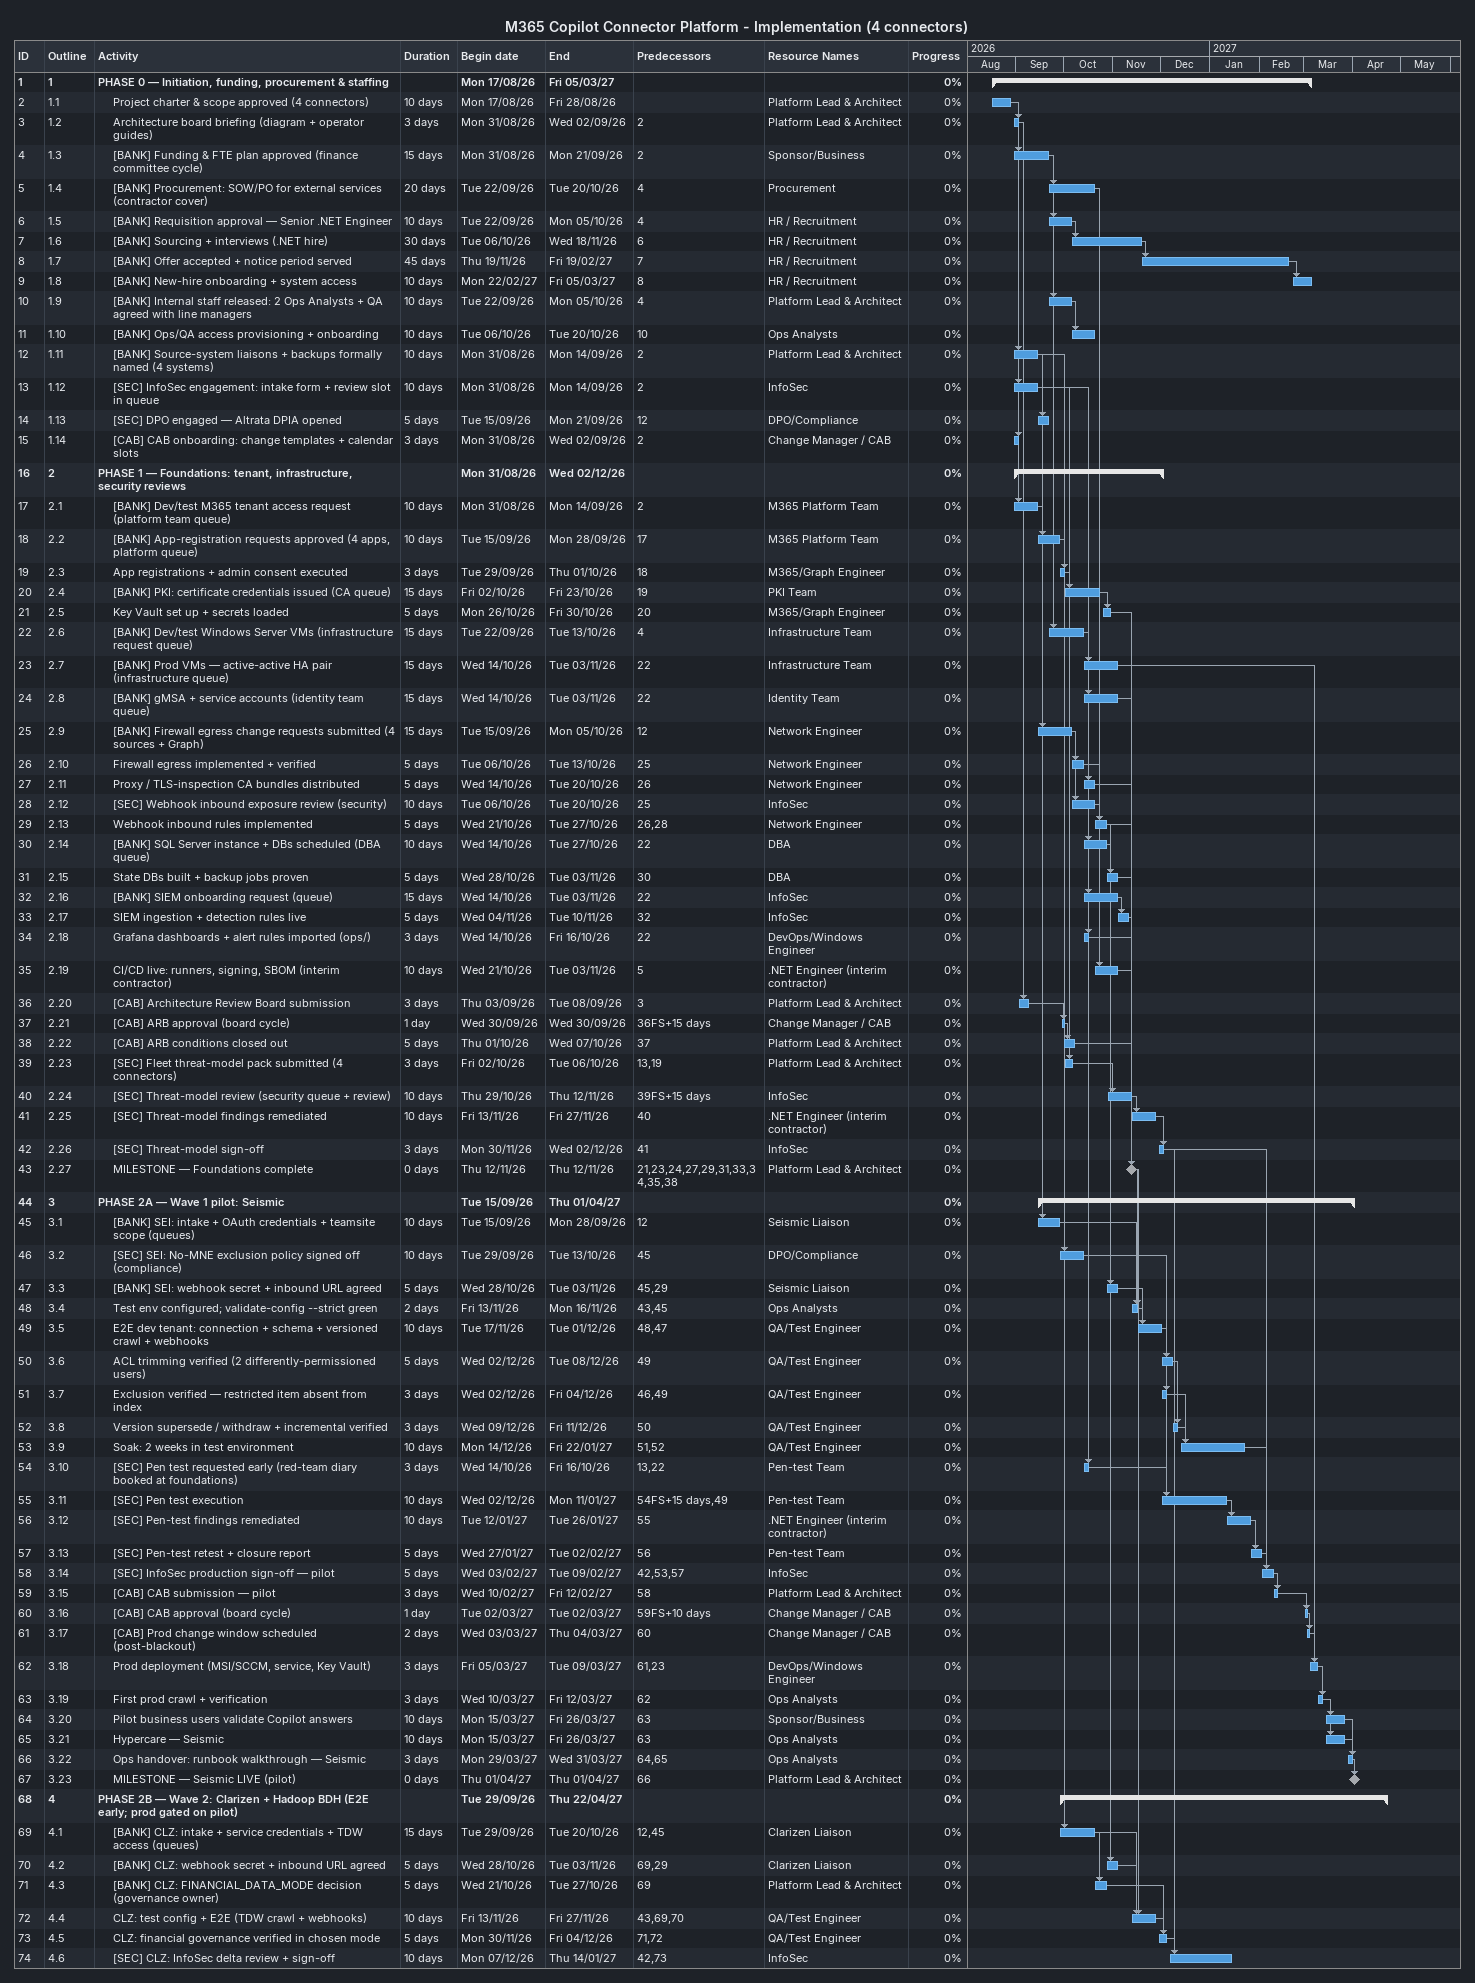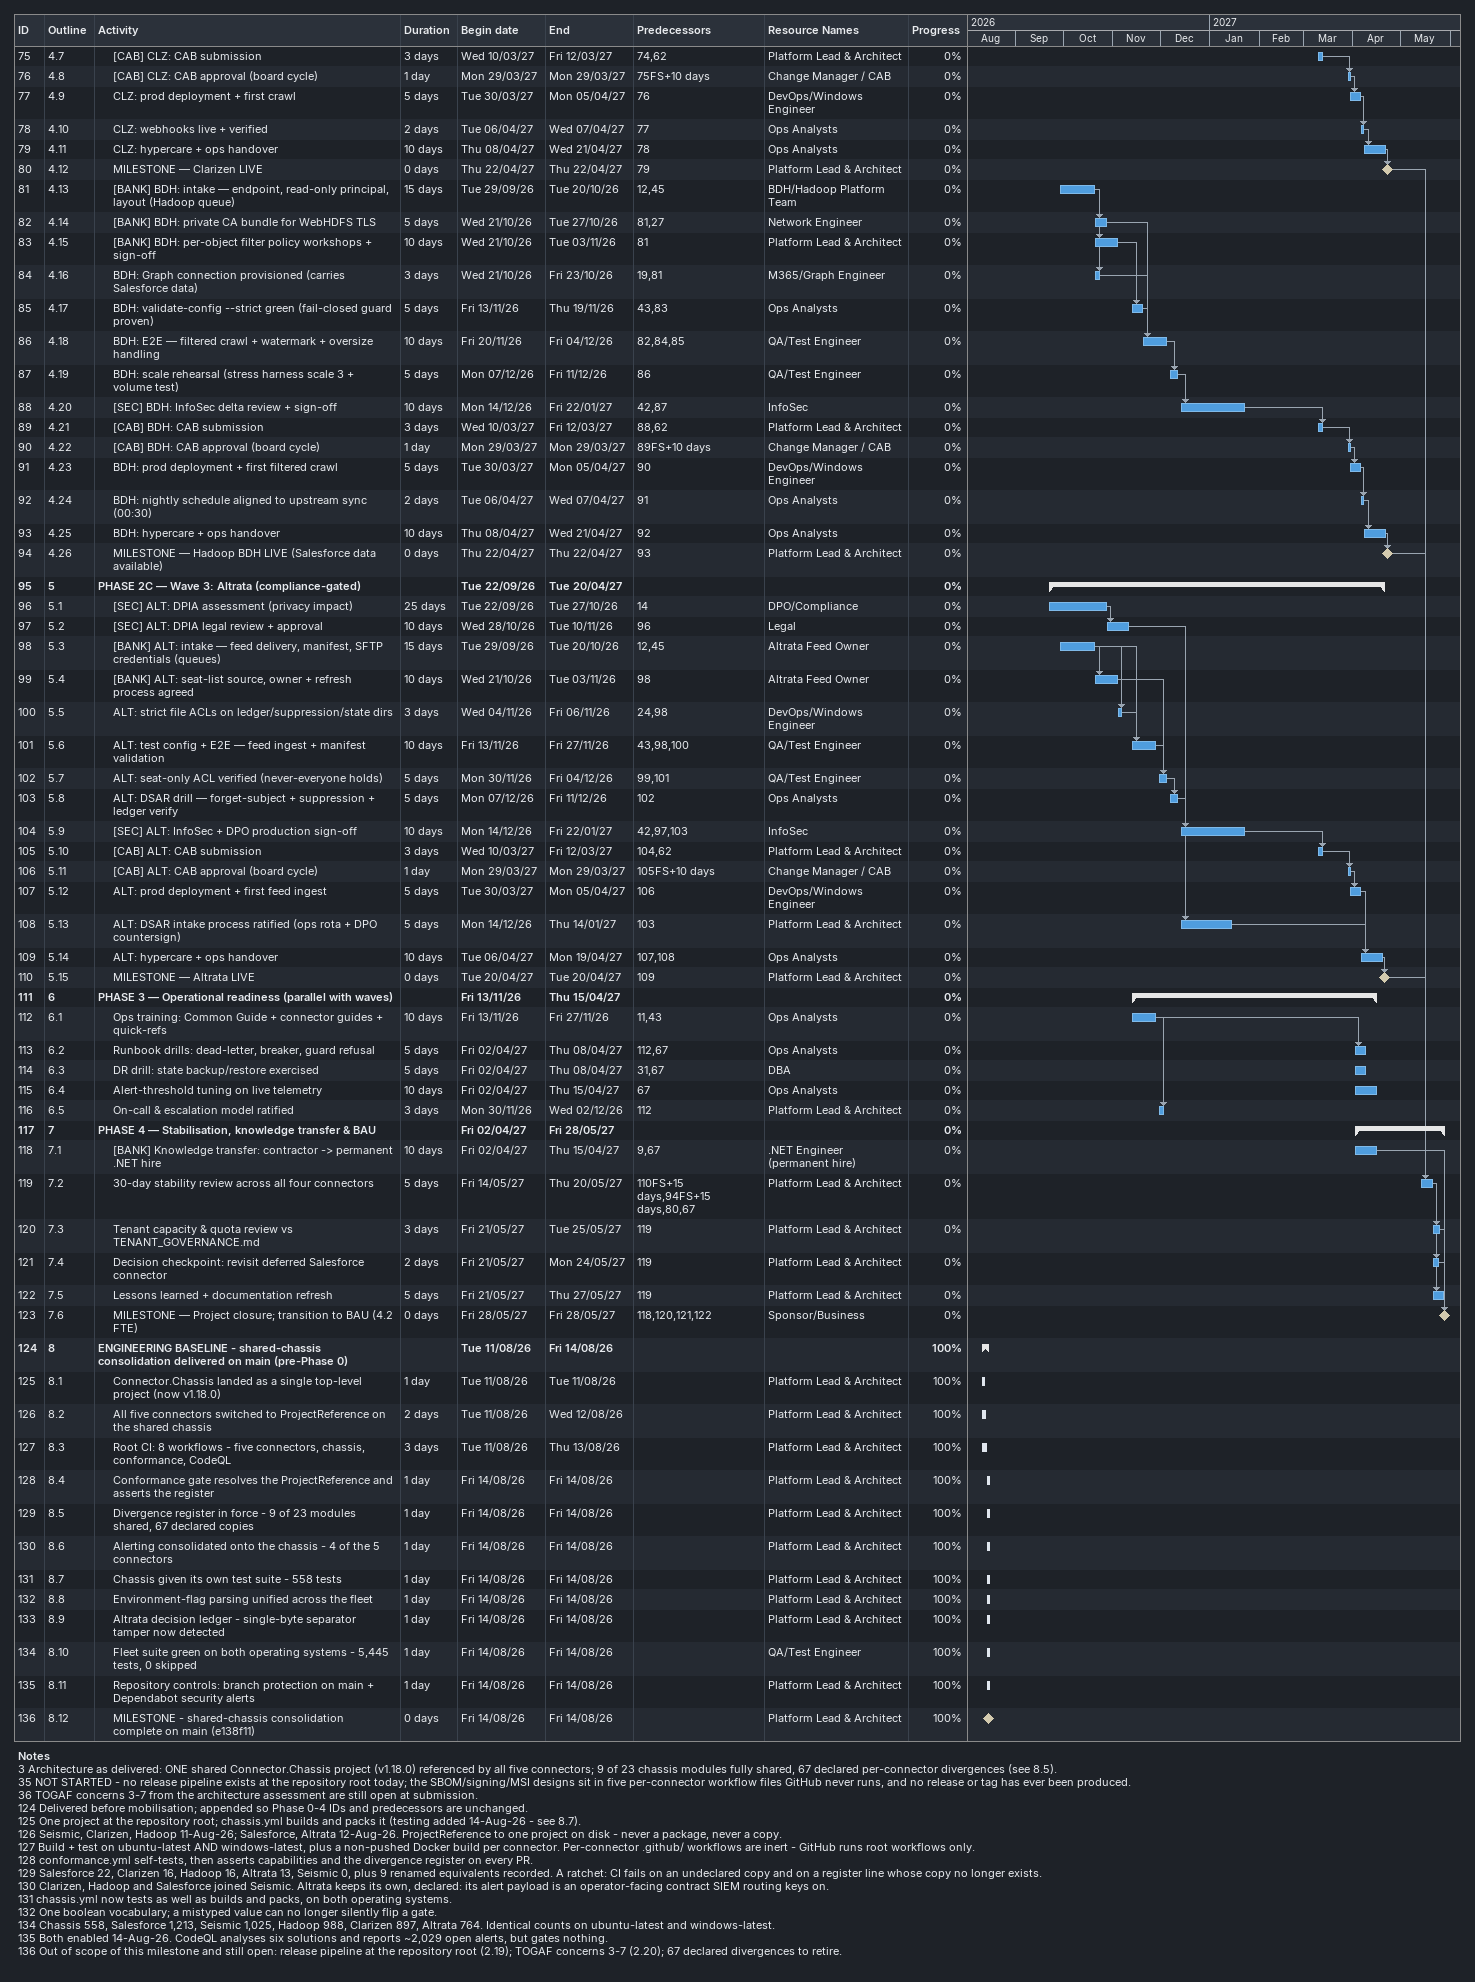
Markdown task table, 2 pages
M365 Copilot Connector Platform - Implementation (4 connectors)

| ID | WBS | Task | Duration | Start | Finish | Predecessors | Resources | % complete |
|---|---|---|---|---|---|---|---|---|
| 1 | 1 | **PHASE 0 — Initiation, funding, procurement & staffing** |  | 2026-08-17 | 2027-03-05 |  |  | 0 |
| 2 | 1.1 | Project charter & scope approved (4 connectors) | 10d | 2026-08-17 | 2026-08-28 |  | Platform Lead & Architect | 0 |
| 3 | 1.2 | Architecture board briefing (diagram + operator guides) | 3d | 2026-08-31 | 2026-09-02 | 2 | Platform Lead & Architect | 0 |
| 4 | 1.3 | [BANK] Funding & FTE plan approved (finance committee cycle) | 15d | 2026-08-31 | 2026-09-21 | 2 | Sponsor/Business | 0 |
| 5 | 1.4 | [BANK] Procurement: SOW/PO for external services (contractor cover) | 20d | 2026-09-22 | 2026-10-20 | 4 | Procurement | 0 |
| 6 | 1.5 | [BANK] Requisition approval — Senior .NET Engineer | 10d | 2026-09-22 | 2026-10-05 | 4 | HR / Recruitment | 0 |
| 7 | 1.6 | [BANK] Sourcing + interviews (.NET hire) | 30d | 2026-10-06 | 2026-11-18 | 6 | HR / Recruitment | 0 |
| 8 | 1.7 | [BANK] Offer accepted + notice period served | 45d | 2026-11-19 | 2027-02-19 | 7 | HR / Recruitment | 0 |
| 9 | 1.8 | [BANK] New-hire onboarding + system access | 10d | 2027-02-22 | 2027-03-05 | 8 | HR / Recruitment | 0 |
| 10 | 1.9 | [BANK] Internal staff released: 2 Ops Analysts + QA agreed with line managers | 10d | 2026-09-22 | 2026-10-05 | 4 | Platform Lead & Architect | 0 |
| 11 | 1.10 | [BANK] Ops/QA access provisioning + onboarding | 10d | 2026-10-06 | 2026-10-20 | 10 | Ops Analysts | 0 |
| 12 | 1.11 | [BANK] Source-system liaisons + backups formally named (4 systems) | 10d | 2026-08-31 | 2026-09-14 | 2 | Platform Lead & Architect | 0 |
| 13 | 1.12 | [SEC] InfoSec engagement: intake form + review slot in queue | 10d | 2026-08-31 | 2026-09-14 | 2 | InfoSec | 0 |
| 14 | 1.13 | [SEC] DPO engaged — Altrata DPIA opened | 5d | 2026-09-15 | 2026-09-21 | 12 | DPO/Compliance | 0 |
| 15 | 1.14 | [CAB] CAB onboarding: change templates + calendar slots | 3d | 2026-08-31 | 2026-09-02 | 2 | Change Manager / CAB | 0 |
| 16 | 2 | **PHASE 1 — Foundations: tenant, infrastructure, security reviews** |  | 2026-08-31 | 2026-12-02 |  |  | 0 |
| 17 | 2.1 | [BANK] Dev/test M365 tenant access request (platform team queue) | 10d | 2026-08-31 | 2026-09-14 | 2 | M365 Platform Team | 0 |
| 18 | 2.2 | [BANK] App-registration requests approved (4 apps, platform queue) | 10d | 2026-09-15 | 2026-09-28 | 17 | M365 Platform Team | 0 |
| 19 | 2.3 | App registrations + admin consent executed | 3d | 2026-09-29 | 2026-10-01 | 18 | M365/Graph Engineer | 0 |
| 20 | 2.4 | [BANK] PKI: certificate credentials issued (CA queue) | 15d | 2026-10-02 | 2026-10-23 | 19 | PKI Team | 0 |
| 21 | 2.5 | Key Vault set up + secrets loaded | 5d | 2026-10-26 | 2026-10-30 | 20 | M365/Graph Engineer | 0 |
| 22 | 2.6 | [BANK] Dev/test Windows Server VMs (infrastructure request queue) | 15d | 2026-09-22 | 2026-10-13 | 4 | Infrastructure Team | 0 |
| 23 | 2.7 | [BANK] Prod VMs — active-active HA pair (infrastructure queue) | 15d | 2026-10-14 | 2026-11-03 | 22 | Infrastructure Team | 0 |
| 24 | 2.8 | [BANK] gMSA + service accounts (identity team queue) | 15d | 2026-10-14 | 2026-11-03 | 22 | Identity Team | 0 |
| 25 | 2.9 | [BANK] Firewall egress change requests submitted (4 sources + Graph) | 15d | 2026-09-15 | 2026-10-05 | 12 | Network Engineer | 0 |
| 26 | 2.10 | Firewall egress implemented + verified | 5d | 2026-10-06 | 2026-10-13 | 25 | Network Engineer | 0 |
| 27 | 2.11 | Proxy / TLS-inspection CA bundles distributed | 5d | 2026-10-14 | 2026-10-20 | 26 | Network Engineer | 0 |
| 28 | 2.12 | [SEC] Webhook inbound exposure review (security) | 10d | 2026-10-06 | 2026-10-20 | 25 | InfoSec | 0 |
| 29 | 2.13 | Webhook inbound rules implemented | 5d | 2026-10-21 | 2026-10-27 | 26, 28 | Network Engineer | 0 |
| 30 | 2.14 | [BANK] SQL Server instance + DBs scheduled (DBA queue) | 10d | 2026-10-14 | 2026-10-27 | 22 | DBA | 0 |
| 31 | 2.15 | State DBs built + backup jobs proven | 5d | 2026-10-28 | 2026-11-03 | 30 | DBA | 0 |
| 32 | 2.16 | [BANK] SIEM onboarding request (queue) | 15d | 2026-10-14 | 2026-11-03 | 22 | InfoSec | 0 |
| 33 | 2.17 | SIEM ingestion + detection rules live | 5d | 2026-11-04 | 2026-11-10 | 32 | InfoSec | 0 |
| 34 | 2.18 | Grafana dashboards + alert rules imported (ops/) | 3d | 2026-10-14 | 2026-10-16 | 22 | DevOps/Windows Engineer | 0 |
| 35 | 2.19 | CI/CD live: runners, signing, SBOM (interim contractor) | 10d | 2026-10-21 | 2026-11-03 | 5 | .NET Engineer (interim contractor) | 0 |
| 36 | 2.20 | [CAB] Architecture Review Board submission | 3d | 2026-09-03 | 2026-09-08 | 3 | Platform Lead & Architect | 0 |
| 37 | 2.21 | [CAB] ARB approval (board cycle) | 1d | 2026-09-30 | 2026-09-30 | 36FS+15d | Change Manager / CAB | 0 |
| 38 | 2.22 | [CAB] ARB conditions closed out | 5d | 2026-10-01 | 2026-10-07 | 37 | Platform Lead & Architect | 0 |
| 39 | 2.23 | [SEC] Fleet threat-model pack submitted (4 connectors) | 3d | 2026-10-02 | 2026-10-06 | 13, 19 | Platform Lead & Architect | 0 |
| 40 | 2.24 | [SEC] Threat-model review (security queue + review) | 10d | 2026-10-29 | 2026-11-12 | 39FS+15d | InfoSec | 0 |
| 41 | 2.25 | [SEC] Threat-model findings remediated | 10d | 2026-11-13 | 2026-11-27 | 40 | .NET Engineer (interim contractor) | 0 |
| 42 | 2.26 | [SEC] Threat-model sign-off | 3d | 2026-11-30 | 2026-12-02 | 41 | InfoSec | 0 |
| 43 | 2.27 | MILESTONE — Foundations complete | 0d | 2026-11-12 | 2026-11-12 | 21, 23, 24, 27, 29, 31, 33, 34, 35, 38 | Platform Lead & Architect | 0 |
| 44 | 3 | **PHASE 2A — Wave 1 pilot: Seismic** |  | 2026-09-15 | 2027-04-01 |  |  | 0 |
| 45 | 3.1 | [BANK] SEI: intake + OAuth credentials + teamsite scope (queues) | 10d | 2026-09-15 | 2026-09-28 | 12 | Seismic Liaison | 0 |
| 46 | 3.2 | [SEC] SEI: No-MNE exclusion policy signed off (compliance) | 10d | 2026-09-29 | 2026-10-13 | 45 | DPO/Compliance | 0 |
| 47 | 3.3 | [BANK] SEI: webhook secret + inbound URL agreed | 5d | 2026-10-28 | 2026-11-03 | 45, 29 | Seismic Liaison | 0 |
| 48 | 3.4 | Test env configured; validate-config --strict green | 2d | 2026-11-13 | 2026-11-16 | 43, 45 | Ops Analysts | 0 |
| 49 | 3.5 | E2E dev tenant: connection + schema + versioned crawl + webhooks | 10d | 2026-11-17 | 2026-12-01 | 48, 47 | QA/Test Engineer | 0 |
| 50 | 3.6 | ACL trimming verified (2 differently-permissioned users) | 5d | 2026-12-02 | 2026-12-08 | 49 | QA/Test Engineer | 0 |
| 51 | 3.7 | Exclusion verified — restricted item absent from index | 3d | 2026-12-02 | 2026-12-04 | 46, 49 | QA/Test Engineer | 0 |
| 52 | 3.8 | Version supersede / withdraw + incremental verified | 3d | 2026-12-09 | 2026-12-11 | 50 | QA/Test Engineer | 0 |
| 53 | 3.9 | Soak: 2 weeks in test environment | 10d | 2026-12-14 | 2027-01-22 | 51, 52 | QA/Test Engineer | 0 |
| 54 | 3.10 | [SEC] Pen test requested early (red-team diary booked at foundations) | 3d | 2026-10-14 | 2026-10-16 | 13, 22 | Pen-test Team | 0 |
| 55 | 3.11 | [SEC] Pen test execution | 10d | 2026-12-02 | 2027-01-11 | 54FS+15d, 49 | Pen-test Team | 0 |
| 56 | 3.12 | [SEC] Pen-test findings remediated | 10d | 2027-01-12 | 2027-01-26 | 55 | .NET Engineer (interim contractor) | 0 |
| 57 | 3.13 | [SEC] Pen-test retest + closure report | 5d | 2027-01-27 | 2027-02-02 | 56 | Pen-test Team | 0 |
| 58 | 3.14 | [SEC] InfoSec production sign-off — pilot | 5d | 2027-02-03 | 2027-02-09 | 42, 53, 57 | InfoSec | 0 |
| 59 | 3.15 | [CAB] CAB submission — pilot | 3d | 2027-02-10 | 2027-02-12 | 58 | Platform Lead & Architect | 0 |
| 60 | 3.16 | [CAB] CAB approval (board cycle) | 1d | 2027-03-02 | 2027-03-02 | 59FS+10d | Change Manager / CAB | 0 |
| 61 | 3.17 | [CAB] Prod change window scheduled (post-blackout) | 2d | 2027-03-03 | 2027-03-04 | 60 | Change Manager / CAB | 0 |
| 62 | 3.18 | Prod deployment (MSI/SCCM, service, Key Vault) | 3d | 2027-03-05 | 2027-03-09 | 61, 23 | DevOps/Windows Engineer | 0 |
| 63 | 3.19 | First prod crawl + verification | 3d | 2027-03-10 | 2027-03-12 | 62 | Ops Analysts | 0 |
| 64 | 3.20 | Pilot business users validate Copilot answers | 10d | 2027-03-15 | 2027-03-26 | 63 | Sponsor/Business | 0 |
| 65 | 3.21 | Hypercare — Seismic | 10d | 2027-03-15 | 2027-03-26 | 63 | Ops Analysts | 0 |
| 66 | 3.22 | Ops handover: runbook walkthrough — Seismic | 3d | 2027-03-29 | 2027-03-31 | 64, 65 | Ops Analysts | 0 |
| 67 | 3.23 | MILESTONE — Seismic LIVE (pilot) | 0d | 2027-04-01 | 2027-04-01 | 66 | Platform Lead & Architect | 0 |
| 68 | 4 | **PHASE 2B — Wave 2: Clarizen + Hadoop BDH (E2E early; prod gated on pilot)** |  | 2026-09-29 | 2027-04-22 |  |  | 0 |
| 69 | 4.1 | [BANK] CLZ: intake + service credentials + TDW access (queues) | 15d | 2026-09-29 | 2026-10-20 | 12, 45 | Clarizen Liaison | 0 |
| 70 | 4.2 | [BANK] CLZ: webhook secret + inbound URL agreed | 5d | 2026-10-28 | 2026-11-03 | 69, 29 | Clarizen Liaison | 0 |
| 71 | 4.3 | [BANK] CLZ: FINANCIAL_DATA_MODE decision (governance owner) | 5d | 2026-10-21 | 2026-10-27 | 69 | Platform Lead & Architect | 0 |
| 72 | 4.4 | CLZ: test config + E2E (TDW crawl + webhooks) | 10d | 2026-11-13 | 2026-11-27 | 43, 69, 70 | QA/Test Engineer | 0 |
| 73 | 4.5 | CLZ: financial governance verified in chosen mode | 5d | 2026-11-30 | 2026-12-04 | 71, 72 | QA/Test Engineer | 0 |
| 74 | 4.6 | [SEC] CLZ: InfoSec delta review + sign-off | 10d | 2026-12-07 | 2027-01-14 | 42, 73 | InfoSec | 0 |
| 75 | 4.7 | [CAB] CLZ: CAB submission | 3d | 2027-03-10 | 2027-03-12 | 74, 62 | Platform Lead & Architect | 0 |
| 76 | 4.8 | [CAB] CLZ: CAB approval (board cycle) | 1d | 2027-03-29 | 2027-03-29 | 75FS+10d | Change Manager / CAB | 0 |
| 77 | 4.9 | CLZ: prod deployment + first crawl | 5d | 2027-03-30 | 2027-04-05 | 76 | DevOps/Windows Engineer | 0 |
| 78 | 4.10 | CLZ: webhooks live + verified | 2d | 2027-04-06 | 2027-04-07 | 77 | Ops Analysts | 0 |
| 79 | 4.11 | CLZ: hypercare + ops handover | 10d | 2027-04-08 | 2027-04-21 | 78 | Ops Analysts | 0 |
| 80 | 4.12 | MILESTONE — Clarizen LIVE | 0d | 2027-04-22 | 2027-04-22 | 79 | Platform Lead & Architect | 0 |
| 81 | 4.13 | [BANK] BDH: intake — endpoint, read-only principal, layout (Hadoop queue) | 15d | 2026-09-29 | 2026-10-20 | 12, 45 | BDH/Hadoop Platform Team | 0 |
| 82 | 4.14 | [BANK] BDH: private CA bundle for WebHDFS TLS | 5d | 2026-10-21 | 2026-10-27 | 81, 27 | Network Engineer | 0 |
| 83 | 4.15 | [BANK] BDH: per-object filter policy workshops + sign-off | 10d | 2026-10-21 | 2026-11-03 | 81 | Platform Lead & Architect | 0 |
| 84 | 4.16 | BDH: Graph connection provisioned (carries Salesforce data) | 3d | 2026-10-21 | 2026-10-23 | 19, 81 | M365/Graph Engineer | 0 |
| 85 | 4.17 | BDH: validate-config --strict green (fail-closed guard proven) | 5d | 2026-11-13 | 2026-11-19 | 43, 83 | Ops Analysts | 0 |
| 86 | 4.18 | BDH: E2E — filtered crawl + watermark + oversize handling | 10d | 2026-11-20 | 2026-12-04 | 82, 84, 85 | QA/Test Engineer | 0 |
| 87 | 4.19 | BDH: scale rehearsal (stress harness scale 3 + volume test) | 5d | 2026-12-07 | 2026-12-11 | 86 | QA/Test Engineer | 0 |
| 88 | 4.20 | [SEC] BDH: InfoSec delta review + sign-off | 10d | 2026-12-14 | 2027-01-22 | 42, 87 | InfoSec | 0 |
| 89 | 4.21 | [CAB] BDH: CAB submission | 3d | 2027-03-10 | 2027-03-12 | 88, 62 | Platform Lead & Architect | 0 |
| 90 | 4.22 | [CAB] BDH: CAB approval (board cycle) | 1d | 2027-03-29 | 2027-03-29 | 89FS+10d | Change Manager / CAB | 0 |
| 91 | 4.23 | BDH: prod deployment + first filtered crawl | 5d | 2027-03-30 | 2027-04-05 | 90 | DevOps/Windows Engineer | 0 |
| 92 | 4.24 | BDH: nightly schedule aligned to upstream sync (00:30) | 2d | 2027-04-06 | 2027-04-07 | 91 | Ops Analysts | 0 |
| 93 | 4.25 | BDH: hypercare + ops handover | 10d | 2027-04-08 | 2027-04-21 | 92 | Ops Analysts | 0 |
| 94 | 4.26 | MILESTONE — Hadoop BDH LIVE (Salesforce data available) | 0d | 2027-04-22 | 2027-04-22 | 93 | Platform Lead & Architect | 0 |
| 95 | 5 | **PHASE 2C — Wave 3: Altrata (compliance-gated)** |  | 2026-09-22 | 2027-04-20 |  |  | 0 |
| 96 | 5.1 | [SEC] ALT: DPIA assessment (privacy impact) | 25d | 2026-09-22 | 2026-10-27 | 14 | DPO/Compliance | 0 |
| 97 | 5.2 | [SEC] ALT: DPIA legal review + approval | 10d | 2026-10-28 | 2026-11-10 | 96 | Legal | 0 |
| 98 | 5.3 | [BANK] ALT: intake — feed delivery, manifest, SFTP credentials (queues) | 15d | 2026-09-29 | 2026-10-20 | 12, 45 | Altrata Feed Owner | 0 |
| 99 | 5.4 | [BANK] ALT: seat-list source, owner + refresh process agreed | 10d | 2026-10-21 | 2026-11-03 | 98 | Altrata Feed Owner | 0 |
| 100 | 5.5 | ALT: strict file ACLs on ledger/suppression/state dirs | 3d | 2026-11-04 | 2026-11-06 | 24, 98 | DevOps/Windows Engineer | 0 |
| 101 | 5.6 | ALT: test config + E2E — feed ingest + manifest validation | 10d | 2026-11-13 | 2026-11-27 | 43, 98, 100 | QA/Test Engineer | 0 |
| 102 | 5.7 | ALT: seat-only ACL verified (never-everyone holds) | 5d | 2026-11-30 | 2026-12-04 | 99, 101 | QA/Test Engineer | 0 |
| 103 | 5.8 | ALT: DSAR drill — forget-subject + suppression + ledger verify | 5d | 2026-12-07 | 2026-12-11 | 102 | Ops Analysts | 0 |
| 104 | 5.9 | [SEC] ALT: InfoSec + DPO production sign-off | 10d | 2026-12-14 | 2027-01-22 | 42, 97, 103 | InfoSec | 0 |
| 105 | 5.10 | [CAB] ALT: CAB submission | 3d | 2027-03-10 | 2027-03-12 | 104, 62 | Platform Lead & Architect | 0 |
| 106 | 5.11 | [CAB] ALT: CAB approval (board cycle) | 1d | 2027-03-29 | 2027-03-29 | 105FS+10d | Change Manager / CAB | 0 |
| 107 | 5.12 | ALT: prod deployment + first feed ingest | 5d | 2027-03-30 | 2027-04-05 | 106 | DevOps/Windows Engineer | 0 |
| 108 | 5.13 | ALT: DSAR intake process ratified (ops rota + DPO countersign) | 5d | 2026-12-14 | 2027-01-14 | 103 | Platform Lead & Architect | 0 |
| 109 | 5.14 | ALT: hypercare + ops handover | 10d | 2027-04-06 | 2027-04-19 | 107, 108 | Ops Analysts | 0 |
| 110 | 5.15 | MILESTONE — Altrata LIVE | 0d | 2027-04-20 | 2027-04-20 | 109 | Platform Lead & Architect | 0 |
| 111 | 6 | **PHASE 3 — Operational readiness (parallel with waves)** |  | 2026-11-13 | 2027-04-15 |  |  | 0 |
| 112 | 6.1 | Ops training: Common Guide + connector guides + quick-refs | 10d | 2026-11-13 | 2026-11-27 | 11, 43 | Ops Analysts | 0 |
| 113 | 6.2 | Runbook drills: dead-letter, breaker, guard refusal | 5d | 2027-04-02 | 2027-04-08 | 112, 67 | Ops Analysts | 0 |
| 114 | 6.3 | DR drill: state backup/restore exercised | 5d | 2027-04-02 | 2027-04-08 | 31, 67 | DBA | 0 |
| 115 | 6.4 | Alert-threshold tuning on live telemetry | 10d | 2027-04-02 | 2027-04-15 | 67 | Ops Analysts | 0 |
| 116 | 6.5 | On-call & escalation model ratified | 3d | 2026-11-30 | 2026-12-02 | 112 | Platform Lead & Architect | 0 |
| 117 | 7 | **PHASE 4 — Stabilisation, knowledge transfer & BAU** |  | 2027-04-02 | 2027-05-28 |  |  | 0 |
| 118 | 7.1 | [BANK] Knowledge transfer: contractor -> permanent .NET hire | 10d | 2027-04-02 | 2027-04-15 | 9, 67 | .NET Engineer (permanent hire) | 0 |
| 119 | 7.2 | 30-day stability review across all four connectors | 5d | 2027-05-14 | 2027-05-20 | 110FS+15d, 94FS+15d, 80, 67 | Platform Lead & Architect | 0 |
| 120 | 7.3 | Tenant capacity & quota review vs TENANT_GOVERNANCE.md | 3d | 2027-05-21 | 2027-05-25 | 119 | Platform Lead & Architect | 0 |
| 121 | 7.4 | Decision checkpoint: revisit deferred Salesforce connector | 2d | 2027-05-21 | 2027-05-24 | 119 | Platform Lead & Architect | 0 |
| 122 | 7.5 | Lessons learned + documentation refresh | 5d | 2027-05-21 | 2027-05-27 | 119 | Platform Lead & Architect | 0 |
| 123 | 7.6 | MILESTONE — Project closure; transition to BAU (4.2 FTE) | 0d | 2027-05-28 | 2027-05-28 | 118, 120, 121, 122 | Sponsor/Business | 0 |
| 124 | 8 | **ENGINEERING BASELINE - shared-chassis consolidation delivered on main (pre-Phase 0)** |  | 2026-08-11 | 2026-08-14 |  |  | 100 |
| 125 | 8.1 | Connector.Chassis landed as a single top-level project (now v1.18.0) | 1d | 2026-08-11 | 2026-08-11 |  | Platform Lead & Architect | 100 |
| 126 | 8.2 | All five connectors switched to ProjectReference on the shared chassis | 2d | 2026-08-11 | 2026-08-12 |  | Platform Lead & Architect | 100 |
| 127 | 8.3 | Root CI: 8 workflows - five connectors, chassis, conformance, CodeQL | 3d | 2026-08-11 | 2026-08-13 |  | Platform Lead & Architect | 100 |
| 128 | 8.4 | Conformance gate resolves the ProjectReference and asserts the register | 1d | 2026-08-14 | 2026-08-14 |  | Platform Lead & Architect | 100 |
| 129 | 8.5 | Divergence register in force - 9 of 23 modules shared, 67 declared copies | 1d | 2026-08-14 | 2026-08-14 |  | Platform Lead & Architect | 100 |
| 130 | 8.6 | Alerting consolidated onto the chassis - 4 of the 5 connectors | 1d | 2026-08-14 | 2026-08-14 |  | Platform Lead & Architect | 100 |
| 131 | 8.7 | Chassis given its own test suite - 558 tests | 1d | 2026-08-14 | 2026-08-14 |  | Platform Lead & Architect | 100 |
| 132 | 8.8 | Environment-flag parsing unified across the fleet | 1d | 2026-08-14 | 2026-08-14 |  | Platform Lead & Architect | 100 |
| 133 | 8.9 | Altrata decision ledger - single-byte separator tamper now detected | 1d | 2026-08-14 | 2026-08-14 |  | Platform Lead & Architect | 100 |
| 134 | 8.10 | Fleet suite green on both operating systems - 5,445 tests, 0 skipped | 1d | 2026-08-14 | 2026-08-14 |  | QA/Test Engineer | 100 |
| 135 | 8.11 | Repository controls: branch protection on main + Dependabot security alerts | 1d | 2026-08-14 | 2026-08-14 |  | Platform Lead & Architect | 100 |
| 136 | 8.12 | MILESTONE - shared-chassis consolidation complete on main (e138f11) | 0d | 2026-08-14 | 2026-08-14 |  | Platform Lead & Architect | 100 |

Notes
- 3: Architecture as delivered: ONE shared Connector.Chassis project (v1.18.0) referenced by all five connectors; 9 of 23 chassis modules fully shared, 67 declared per-connector divergences (see 8.5).
- 35: NOT STARTED - no release pipeline exists at the repository root today; the SBOM/signing/MSI designs sit in five per-connector workflow files GitHub never runs, and no release or tag has ever been produced.
- 36: TOGAF concerns 3-7 from the architecture assessment are still open at submission.
- 124: Delivered before mobilisation; appended so Phase 0-4 IDs and predecessors are unchanged.
- 125: One project at the repository root; chassis.yml builds and packs it (testing added 14-Aug-26 - see 8.7).
- 126: Seismic, Clarizen, Hadoop 11-Aug-26; Salesforce, Altrata 12-Aug-26. ProjectReference to one project on disk - never a package, never a copy.
- 127: Build + test on ubuntu-latest AND windows-latest, plus a non-pushed Docker build per connector. Per-connector .github/ workflows are inert - GitHub runs root workflows only.
- 128: conformance.yml self-tests, then asserts capabilities and the divergence register on every PR.
- 129: Salesforce 22, Clarizen 16, Hadoop 16, Altrata 13, Seismic 0, plus 9 renamed equivalents recorded. A ratchet: CI fails on an undeclared copy and on a register line whose copy no longer exists.
- 130: Clarizen, Hadoop and Salesforce joined Seismic. Altrata keeps its own, declared: its alert payload is an operator-facing contract SIEM routing keys on.
- 131: chassis.yml now tests as well as builds and packs, on both operating systems.
- 132: One boolean vocabulary; a mistyped value can no longer silently flip a gate.
- 134: Chassis 558, Salesforce 1,213, Seismic 1,025, Hadoop 988, Clarizen 897, Altrata 764. Identical counts on ubuntu-latest and windows-latest.
- 135: Both enabled 14-Aug-26. CodeQL analyses six solutions and reports ~2,029 open alerts, but gates nothing.
- 136: Out of scope of this milestone and still open: release pipeline at the repository root (2.19); TOGAF concerns 3-7 (2.20); 67 declared divergences to retire.
